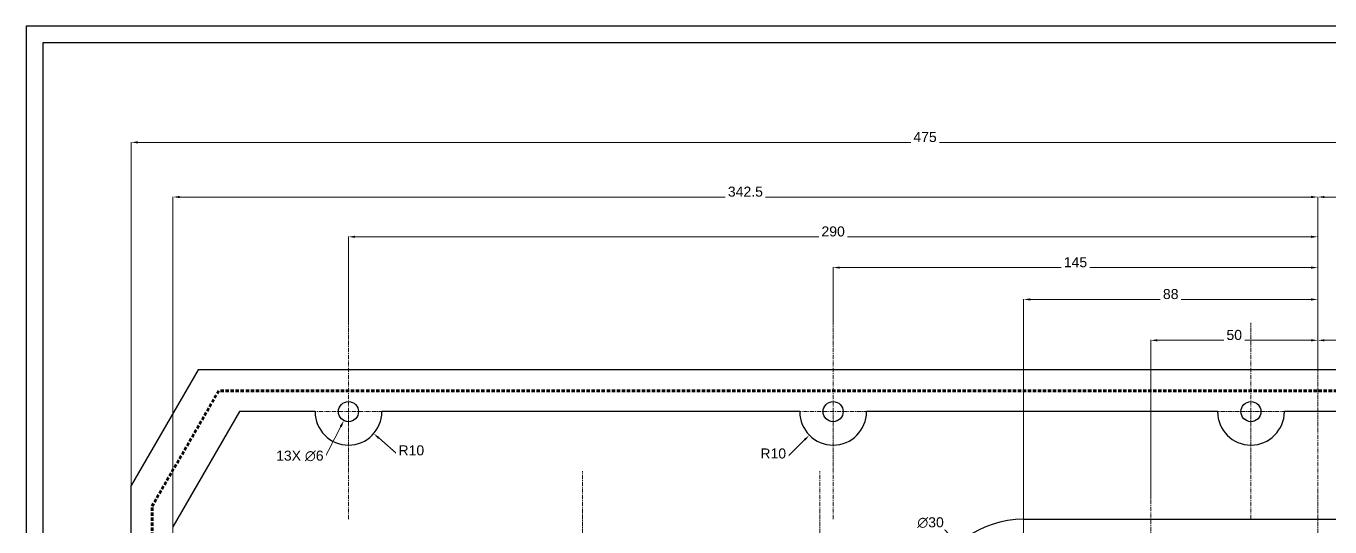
# Model space of a CAD drawing. Header units: millimetres. Extents: x -506 to 104, y -123 to 287.
# Drawn here: x -506.4 to -116.4, y 137 to 286.9 of the extents above; entities that cross this region are included whole.
import ezdxf

# ---------------------------------------------------------------- set-up
doc = ezdxf.new("R2010")
doc.units = ezdxf.units.MM
doc.header["$MEASUREMENT"] = 0
doc.linetypes.add('CENTER', pattern=[2, 1.25, -0.25, 0.25, -0.25])
doc.linetypes.add('HIDDEN', pattern=[0.375, 0.25, -0.125])
for name, color, linetype, lineweight in [('AM_5', 3, 'Continuous', 15), ('centerline', 1, 'CENTER', 15), ('hidden line', 4, 'HIDDEN', 200)]:
    doc.layers.add(name, color=color, linetype=linetype, lineweight=lineweight)
doc.styles.get("Standard").update_dxf_attribs({"font": 'arial.ttf'})
doc.dimstyles.new('AM_ANSI$0', dxfattribs={"dimtxt": 3, "dimasz": 2, "dimexe": 0.1, "dimexo": 0.05, "dimgap": 0.06, "dimtad": 1, "dimtoh": 1, "dimdec": 3, "dimzin": 9, "dimdsep": 46, "dimtxsty": 'Standard', "dimcen": 0, "dimclrd": 256, "dimclre": 256, "dimclrt": 256, "dimadec": 0, "dimazin": 2, "dimtp": 0.1, "dimtm": 0.1, "dimtfac": 0.71, "dimtdec": 3, "dimtofl": 0, "dimtmove": 0, "dimatfit": 3, "dimfxl": 1, "dimtfill": 1, "dimtolj": 1, "dimtzin": 7, "dimlwd": -1, "dimlwe": -1, "dimarcsym": 1})
doc.dimstyles.new('AM_ANSI$2', dxfattribs={"dimtxt": 3, "dimasz": 2, "dimexe": 0.1, "dimexo": 0.05, "dimgap": 0.06, "dimtad": 1, "dimtoh": 1, "dimdec": 3, "dimzin": 9, "dimdsep": 46, "dimtxsty": 'Standard', "dimcen": 0, "dimclrd": 256, "dimclre": 256, "dimclrt": 256, "dimadec": 0, "dimazin": 2, "dimtp": 0.1, "dimtm": 0.1, "dimtfac": 0.71, "dimtdec": 3, "dimtofl": 0, "dimtmove": 0, "dimatfit": 3, "dimfxl": 1, "dimtfill": 1, "dimtolj": 1, "dimtzin": 7, "dimlwd": -1, "dimlwe": -1, "dimarcsym": 1})
doc.dimstyles.new('AM_ANSI$3', dxfattribs={"dimtxt": 3, "dimasz": 2, "dimexe": 0.1, "dimexo": 0.05, "dimgap": 0.06, "dimtad": 1, "dimtoh": 1, "dimdec": 3, "dimzin": 9, "dimdsep": 46, "dimtxsty": 'Standard', "dimcen": 0, "dimclrd": 256, "dimclre": 256, "dimclrt": 256, "dimadec": 0, "dimazin": 2, "dimtp": 0.1, "dimtm": 0.1, "dimtfac": 0.71, "dimtdec": 3, "dimtofl": 0, "dimtmove": 0, "dimatfit": 0, "dimfxl": 1, "dimtfill": 1, "dimtolj": 1, "dimtzin": 7, "dimlwd": -1, "dimlwe": -1, "dimarcsym": 1})
doc.dimstyles.new('AM_ANSI$4', dxfattribs={"dimtxt": 3, "dimasz": 2, "dimexe": 0.1, "dimexo": 0.05, "dimgap": 0.06, "dimtad": 1, "dimtoh": 1, "dimdec": 3, "dimzin": 9, "dimdsep": 46, "dimtxsty": 'Standard', "dimcen": 0, "dimclrd": 256, "dimclre": 256, "dimclrt": 256, "dimadec": 0, "dimazin": 2, "dimtp": 0.1, "dimtm": 0.1, "dimtfac": 0.71, "dimtdec": 3, "dimtofl": 0, "dimtmove": 0, "dimatfit": 0, "dimfxl": 1, "dimtfill": 1, "dimtolj": 1, "dimtzin": 7, "dimlwd": -1, "dimlwe": -1, "dimarcsym": 1})

# ---------------------------------------------------------------- blocks, each defined once
blk = doc.blocks.new('*D4')
at = {"layer": 'AM_5', "transparency": 16777216}
for p, q in [((-120, 198.09), (-120, 235.81)), ((-2, 235.71), (-118, 235.71)), ((0, 184.05), (0, 235.81))]:
    blk.add_line(p, q, dxfattribs=at)
for points in [[(-118, 236.04), (-118, 235.38), (-120, 235.71)], [(-2, 236.04), (-2, 235.38), (0, 235.71)]]:
    blk.add_solid(points, dxfattribs=at)
at = {"layer": 'Defpoints', "color": 0, "transparency": 16777216}
for p in [(-120, 235.71), (-120, 198.04), (0, 184)]:
    blk.add_point(p, dxfattribs=at)
at = {"layer": 'AM_5', "transparency": 16777216, "insert": (-60, 237.3), "char_height": 3, "attachment_point": 5, "bg_fill": 3, "box_fill_scale": 1.25, "bg_fill_color": 256, "bg_fill_true_color": 13158600, "bg_fill_transparency": 0}
blk.add_mtext('\\A1;120', dxfattribs=at)
blk = doc.blocks.new('*D5')
at = {"layer": 'AM_5', "transparency": 16777216}
for p, q in [((-462.5, 131.86), (-462.5, 235.81)), ((-122, 235.71), (-460.5, 235.71)), ((-120, 198.09), (-120, 235.81))]:
    blk.add_line(p, q, dxfattribs=at)
for points in [[(-460.5, 236.04), (-460.5, 235.38), (-462.5, 235.71)], [(-122, 236.04), (-122, 235.38), (-120, 235.71)]]:
    blk.add_solid(points, dxfattribs=at)
at = {"layer": 'Defpoints', "color": 0, "transparency": 16777216}
for p in [(-462.5, 235.71), (-120, 198.04), (-462.5, 131.81)]:
    blk.add_point(p, dxfattribs=at)
at = {"layer": 'AM_5', "transparency": 16777216, "insert": (-291.25, 237.3), "char_height": 3, "attachment_point": 5, "bg_fill": 3, "box_fill_scale": 1.25, "bg_fill_color": 256, "bg_fill_true_color": 13158600, "bg_fill_transparency": 0}
blk.add_mtext('\\A1;342.5', dxfattribs=at)
blk = doc.blocks.new('*D8')
at = {"layer": 'AM_5', "transparency": 16777216}
for p, q in [((-475, 149.41), (-475, 252.16)), ((-473, 252.06), (-2, 252.06)), ((0, 184.05), (0, 252.16))]:
    blk.add_line(p, q, dxfattribs=at)
for points in [[(-473, 252.39), (-473, 251.73), (-475, 252.06)], [(-2, 252.39), (-2, 251.73), (0, 252.06)]]:
    blk.add_solid(points, dxfattribs=at)
at = {"layer": 'Defpoints', "color": 0, "transparency": 16777216}
for p in [(0, 252.06), (0, 184), (-475, 149.36)]:
    blk.add_point(p, dxfattribs=at)
at = {"layer": 'AM_5', "transparency": 16777216, "insert": (-237.5, 253.64), "char_height": 3, "attachment_point": 5, "bg_fill": 3, "box_fill_scale": 1.25, "bg_fill_color": 256, "bg_fill_true_color": 13158600, "bg_fill_transparency": 0}
blk.add_mtext('\\A1;475', dxfattribs=at)
blk = doc.blocks.new('*D20')
at = {"layer": 'AM_5', "transparency": 16777216}
for p, q in [((-120, 192.68), (-120, 192.94)), ((-118, 192.84), (-84, 192.84)), ((-82, 140.48), (-82, 192.94))]:
    blk.add_line(p, q, dxfattribs=at)
for points in [[(-118, 193.17), (-118, 192.51), (-120, 192.84)], [(-84, 193.17), (-84, 192.51), (-82, 192.84)]]:
    blk.add_solid(points, dxfattribs=at)
at = {"layer": 'Defpoints', "color": 0, "transparency": 16777216}
for p in [(-120, 192.63), (-82, 192.84), (-82, 140.43)]:
    blk.add_point(p, dxfattribs=at)
at = {"layer": 'AM_5', "transparency": 16777216, "insert": (-101, 194.43), "char_height": 3, "attachment_point": 5, "bg_fill": 3, "box_fill_scale": 1.25, "bg_fill_color": 256, "bg_fill_true_color": 13158600, "bg_fill_transparency": 0}
blk.add_mtext('\\A1;38', dxfattribs=at)
blk = doc.blocks.new('*D21')
at = {"layer": 'AM_5', "transparency": 16777216}
for p, q in [((-170, 145.26), (-170, 192.94)), ((-122, 192.84), (-168, 192.84)), ((-120, 192.89), (-120, 192.94))]:
    blk.add_line(p, q, dxfattribs=at)
for points in [[(-168, 193.17), (-168, 192.51), (-170, 192.84)], [(-122, 193.17), (-122, 192.51), (-120, 192.84)]]:
    blk.add_solid(points, dxfattribs=at)
at = {"layer": 'Defpoints', "color": 0, "transparency": 16777216}
for p in [(-170, 192.84), (-120, 192.84), (-170, 145.21)]:
    blk.add_point(p, dxfattribs=at)
at = {"layer": 'AM_5', "transparency": 16777216, "insert": (-145, 194.43), "char_height": 3, "attachment_point": 5, "bg_fill": 3, "box_fill_scale": 1.25, "bg_fill_color": 256, "bg_fill_true_color": 13158600, "bg_fill_transparency": 0}
blk.add_mtext('\\A1;50', dxfattribs=at)
blk = doc.blocks.new('*D22')
at = {"layer": 'AM_5', "transparency": 16777216}
for p, q in [((-208, 131.05), (-208, 205.17)), ((-122, 205.07), (-206, 205.07)), ((-120, 192.89), (-120, 205.17))]:
    blk.add_line(p, q, dxfattribs=at)
for points in [[(-206, 205.4), (-206, 204.73), (-208, 205.07)], [(-122, 205.4), (-122, 204.73), (-120, 205.07)]]:
    blk.add_solid(points, dxfattribs=at)
at = {"layer": 'Defpoints', "color": 0, "transparency": 16777216}
for p in [(-208, 205.07), (-120, 192.84), (-208, 131)]:
    blk.add_point(p, dxfattribs=at)
at = {"layer": 'AM_5', "transparency": 16777216, "insert": (-164, 206.66), "char_height": 3, "attachment_point": 5, "bg_fill": 3, "box_fill_scale": 1.25, "bg_fill_color": 256, "bg_fill_true_color": 13158600, "bg_fill_transparency": 0}
blk.add_mtext('\\A1;88', dxfattribs=at)
blk = doc.blocks.new('*D23')
at = {"layer": 'AM_5', "transparency": 16777216}
for p, q in [((-265, 198.09), (-265, 214.7)), ((-263, 214.6), (-122, 214.6)), ((-120, 192.08), (-120, 214.7))]:
    blk.add_line(p, q, dxfattribs=at)
for points in [[(-263, 214.93), (-263, 214.26), (-265, 214.6)], [(-122, 214.93), (-122, 214.26), (-120, 214.6)]]:
    blk.add_solid(points, dxfattribs=at)
at = {"layer": 'Defpoints', "color": 0, "transparency": 16777216}
for p in [(-120, 214.6), (-265, 198.04), (-120, 192.03)]:
    blk.add_point(p, dxfattribs=at)
at = {"layer": 'AM_5', "transparency": 16777216, "insert": (-192.5, 216.19), "char_height": 3, "attachment_point": 5, "bg_fill": 3, "box_fill_scale": 1.25, "bg_fill_color": 256, "bg_fill_true_color": 13158600, "bg_fill_transparency": 0}
blk.add_mtext('\\A1;145', dxfattribs=at)
blk = doc.blocks.new('*D24')
at = {"layer": 'AM_5', "transparency": 16777216}
for p, q in [((-410, 198.09), (-410, 223.91)), ((-408, 223.81), (-122, 223.81)), ((-120, 184.05), (-120, 223.91))]:
    blk.add_line(p, q, dxfattribs=at)
for points in [[(-408, 224.14), (-408, 223.47), (-410, 223.81)], [(-122, 224.14), (-122, 223.47), (-120, 223.81)]]:
    blk.add_solid(points, dxfattribs=at)
at = {"layer": 'Defpoints', "color": 0, "transparency": 16777216}
for p in [(-120, 223.81), (-410, 198.04), (-120, 184)]:
    blk.add_point(p, dxfattribs=at)
at = {"layer": 'AM_5', "transparency": 16777216, "insert": (-265, 225.4), "char_height": 3, "attachment_point": 5, "bg_fill": 3, "box_fill_scale": 1.25, "bg_fill_color": 256, "bg_fill_true_color": 13158600, "bg_fill_transparency": 0}
blk.add_mtext('\\A1;290', dxfattribs=at)
blk = doc.blocks.new('*D28')
at = {"layer": 'AM_5', "transparency": 16777216}
blk.add_line((-475, -2.41), (-475, -41.22), dxfattribs=at)
blk.add_arc((-475, -2.36), 38.76, 272.9568, 297.0432, dxfattribs=at)
for points in [[(-457.54, -36.59), (-457.22, -37.17), (-455.62, -35.93)], [(-472.99, -41.4), (-473.01, -40.73), (-475, -41.12)]]:
    blk.add_solid(points, dxfattribs=at)
at = {"layer": 'Defpoints', "color": 0, "transparency": 16777216}
for p in [(-475, 149.36), (-475, -2.36), (-475, -2.36), (-455, -37)]:
    blk.add_point(p, dxfattribs=at)
at = {"layer": 'AM_5', "transparency": 16777216, "insert": (-465.38, -38.26), "char_height": 3, "attachment_point": 5, "rotation": 15, "bg_fill": 3, "box_fill_scale": 1.25, "bg_fill_color": 256, "bg_fill_true_color": 13158600, "bg_fill_transparency": 0}
blk.add_mtext('\\A1;30°', dxfattribs=at)
at = {"layer": 'Defpoints', "color": 0, "transparency": 16777216}
blk.add_point((-468.27, -40.53), dxfattribs=at)
blk = doc.blocks.new('*D30')
at = {"layer": 'AM_5', "transparency": 16777216}
for p, q in [((-273.53, 163.06), (-279.28, 157.37)), ((-279.28, 157.37), (-286.5, 157.37))]:
    blk.add_line(p, q, dxfattribs=at)
blk.add_solid([(-273.76, 163.3), (-273.3, 162.82), (-272.11, 164.47)], dxfattribs=at)
at = {"layer": 'Defpoints', "color": 0, "transparency": 16777216}
for p in [(-265, 171.5), (-272.11, 164.47)]:
    blk.add_point(p, dxfattribs=at)
at = {"layer": 'AM_5', "transparency": 16777216, "insert": (-282.92, 158.96), "char_height": 3, "attachment_point": 5, "bg_fill": 3, "box_fill_scale": 1.25, "bg_fill_color": 256, "bg_fill_true_color": 13158600, "bg_fill_transparency": 0}
blk.add_mtext('\\A1;R10', dxfattribs=at)
blk = doc.blocks.new('*D31')
at = {"layer": 'AM_5', "transparency": 16777216}
for p, q in [((-400.95, 163.63), (-394.83, 158.31)), ((-394.83, 158.31), (-387.62, 158.31))]:
    blk.add_line(p, q, dxfattribs=at)
blk.add_solid([(-400.73, 163.88), (-401.16, 163.37), (-402.45, 164.94)], dxfattribs=at)
at = {"layer": 'Defpoints', "color": 0, "transparency": 16777216}
for p in [(-410, 171.5), (-402.45, 164.94)]:
    blk.add_point(p, dxfattribs=at)
at = {"layer": 'AM_5', "transparency": 16777216, "insert": (-391.19, 159.9), "char_height": 3, "attachment_point": 5, "bg_fill": 3, "box_fill_scale": 1.25, "bg_fill_color": 256, "bg_fill_true_color": 13158600, "bg_fill_transparency": 0}
blk.add_mtext('\\A1;R10', dxfattribs=at)
blk = doc.blocks.new('*D53')
at = {"layer": 'AM_5', "transparency": 16777216}
for p, q in [((-232.02, 136.62), (-239.63, 136.62)), ((-219.22, 122.06), (-232.02, 136.62))]:
    blk.add_line(p, q, dxfattribs=at)
blk.add_solid([(-218.97, 122.28), (-219.47, 121.84), (-217.9, 120.56)], dxfattribs=at)
at = {"layer": 'Defpoints', "color": 0, "transparency": 16777216}
for p in [(-217.9, 120.56), (-198.1, 98.02)]:
    blk.add_point(p, dxfattribs=at)
at = {"layer": 'AM_5', "transparency": 16777216, "insert": (-235.85, 138.3), "char_height": 3, "attachment_point": 5, "bg_fill": 3, "box_fill_scale": 1.25, "bg_fill_color": 256, "bg_fill_true_color": 13158600, "bg_fill_transparency": 0}
blk.add_mtext('\\A1;∅30', dxfattribs=at)
blk = doc.blocks.new('*D54')
at = {"layer": 'AM_5', "transparency": 16777216}
for p, q in [((-412.29, 167.05), (-417.69, 156.56)), ((-417.69, 156.56), (-431.32, 156.56))]:
    blk.add_line(p, q, dxfattribs=at)
blk.add_solid([(-412.59, 167.21), (-411.99, 166.9), (-411.37, 168.83)], dxfattribs=at)
at = {"layer": 'Defpoints', "color": 0, "transparency": 16777216}
for p in [(-408.63, 174.17), (-411.37, 168.83)]:
    blk.add_point(p, dxfattribs=at)
at = {"layer": 'AM_5', "transparency": 16777216, "insert": (-424.54, 158.24), "char_height": 3, "attachment_point": 5, "bg_fill": 3, "box_fill_scale": 1.25, "bg_fill_color": 256, "bg_fill_true_color": 13158600, "bg_fill_transparency": 0}
blk.add_mtext('\\A1;13X ∅6', dxfattribs=at)

msp = doc.modelspace()

# ---------------------------------------------------------------- linework, layer by layer
for p, q in [((0, 184), (-455, 184)), ((-420, 171.5), (-442.587, 171.5)), ((-275, 171.5), (-400, 171.5)), ((-150, 171.5), (-255, 171.5)), ((-22.5, 171.5), (-130, 171.5)), ((-475, -2.359), (-475, 149.359)), ((-208, 139.29), (-88.688, 139.29))]:
    msp.add_line(p, q)
for centre in [(-410, 171.5), (-265, 171.5), (-140, 171.5)]:
    msp.add_circle(centre, 3)
for centre, radius, start, end in [((-410, 171.5), 10, 180, 0), ((-265, 171.5), 10, 180, 360), ((-140, 171.5), 10, 180, 0), ((-208, 109.29), 30, 90, 306.583953)]:
    msp.add_arc(centre, radius, start, end)
at = {"layer": 'centerline'}
for p, q in [((-410, 139.29), (-410, 198.0446)), ((-265, 139.29), (-265, 198.0446)), ((-140, 139.29), (-140, 198.0446)), ((-120, -70.7416), (-120, 198.0446)), ((-426.9055, 171.5), (-393.0945, 171.5)), ((-281.9055, 171.5), (-248.0945, 171.5)), ((-156.9055, 171.5), (-123.0945, 171.5)), ((-340, -6.7272), (-340, 153.7272)), ((-269, -6.7272), (-269, 153.7272)), ((-170, 101.7873), (-170, 145.2127))]:
    msp.add_line(p, q, dxfattribs=at)
at = {"layer": 'hidden line', "ltscale": 4}
for p, q in [((-6.25, 177.75), (-448.7935, 177.75)), ((-468.75, 3.8157), (-468.75, 143.1843))]:
    msp.add_line(p, q, dxfattribs=at)

# ---------------------------------------------------------------- next in the draw order: dimensions: what is measured, and where the dimension line sits
at = {"layer": 'AM_5'}
dim = msp.add_linear_dim(base=(-120, 235.7114), p1=(0, 184), p2=(-120, 198.0446), dimstyle='AM_ANSI$0', dxfattribs=at)
dim.commit()
dim.dimension.update_dxf_attribs({"geometry": '*D4', "text_midpoint": (-60, 237.3031)})

# ---------------------------------------------------------------- next in the draw order: dimensions: what is measured, and where the dimension line sits
dim = msp.add_linear_dim(base=(-462.5, 235.7114), p1=(-120, 198.0446), p2=(-462.5, 131.8135), dimstyle='AM_ANSI$0', dxfattribs=at)
dim.commit()
dim.dimension.update_dxf_attribs({"geometry": '*D5', "text_midpoint": (-291.25, 237.3041)})

# ---------------------------------------------------------------- next in the draw order: linework, layer by layer
for p, q in [((-455, 184), (-475, 149.359)), ((-442.587, 171.5), (-462.5, 137.0096))]:
    msp.add_line(p, q)
at = {"layer": 'hidden line', "ltscale": 4}
msp.add_line((-448.7935, 177.75), (-468.75, 143.1843), dxfattribs=at)

# ---------------------------------------------------------------- next in the draw order: dimensions: what is measured, and where the dimension line sits
at = {"layer": 'AM_5'}
dim = msp.add_linear_dim(base=(0, 252.0591), p1=(-475, 149.359), p2=(0, 184), dimstyle='AM_ANSI$0', override={"dimpost": ''}, dxfattribs=at)
dim.commit()
dim.dimension.update_dxf_attribs({"geometry": '*D8', "text_midpoint": (-237.5, 253.6447)})

# ---------------------------------------------------------------- next in the draw order: dimensions: what is measured, and where the dimension line sits
dim = msp.add_linear_dim(base=(-82, 192.8396), p1=(-120, 192.6252), p2=(-82, 140.4285), dimstyle='AM_ANSI$0', override={"dimpost": ''}, dxfattribs=at)
dim.commit()
dim.dimension.update_dxf_attribs({"geometry": '*D20', "text_midpoint": (-101, 194.4323)})
dim = msp.add_radius_dim(center=(-410, 171.5), mpoint=(-402.4544, 164.9377), dimstyle='AM_ANSI$4', dxfattribs=at)
dim.commit()
dim.dimension.update_dxf_attribs({"geometry": '*D31', "text_midpoint": (-391.1949, 158.3105), "dimtype": 164})
dim = msp.add_radius_dim(center=(-265, 171.5), mpoint=(-272.1086, 164.4667), dimstyle='AM_ANSI$4', override={"dimpost": ''}, dxfattribs=at)
dim.commit()
dim.dimension.update_dxf_attribs({"geometry": '*D30', "text_midpoint": (-282.9182, 157.3722), "dimtype": 164})
dim = msp.add_angular_dim_2l(base=(-468.2694, -40.5299), line1=((-455, -37), (-475, -2.359)), line2=((-475, -2.359), (-475, 149.359)), dimstyle='AM_ANSI$2', override={"dimpost": ''}, dxfattribs=at)
dim.commit()
dim.dimension.update_dxf_attribs({"geometry": '*D28', "text_midpoint": (-465.3805, -38.2595)})

# ---------------------------------------------------------------- next in the draw order: dimensions: what is measured, and where the dimension line sits
dim = msp.add_linear_dim(base=(-170, 192.8396), p1=(-120, 192.8396), p2=(-170, 145.2127), dimstyle='AM_ANSI$0', dxfattribs=at)
dim.commit()
dim.dimension.update_dxf_attribs({"geometry": '*D21', "text_midpoint": (-145, 194.4313)})
dim = msp.add_diameter_dim_2p(p1=(-408.6265, 174.1671), p2=(-411.3735, 168.8329), text='13X <>', dimstyle='AM_ANSI$3', override={"dimpost": ''}, dxfattribs=at)
dim.commit()
dim.dimension.update_dxf_attribs({"geometry": '*D54', "text_midpoint": (-424.5356, 156.5598), "dimtype": 163})

# ---------------------------------------------------------------- next in the draw order: dimensions: what is measured, and where the dimension line sits
dim = msp.add_linear_dim(base=(-208, 205.0683), p1=(-120, 192.8396), p2=(-208, 131.0027), dimstyle='AM_ANSI$0', dxfattribs=at)
dim.commit()
dim.dimension.update_dxf_attribs({"geometry": '*D22', "text_midpoint": (-164, 206.66)})

# ---------------------------------------------------------------- next in the draw order: dimensions: what is measured, and where the dimension line sits
dim = msp.add_linear_dim(base=(-120, 214.5959), p1=(-265, 198.0446), p2=(-120, 192.034), dimstyle='AM_ANSI$0', dxfattribs=at)
dim.commit()
dim.dimension.update_dxf_attribs({"geometry": '*D23', "text_midpoint": (-192.5, 216.1877)})
dim = msp.add_diameter_dim_2p(p1=(-198.0983, 98.0225), p2=(-217.9017, 120.5575), dimstyle='AM_ANSI$3', dxfattribs=at)
dim.commit()
dim.dimension.update_dxf_attribs({"geometry": '*D53', "text_midpoint": (-235.8525, 136.6197), "dimtype": 163})

# ---------------------------------------------------------------- next in the draw order: dimensions: what is measured, and where the dimension line sits
dim = msp.add_linear_dim(base=(-120, 223.8064), p1=(-410, 198.0446), p2=(-120, 184), dimstyle='AM_ANSI$0', dxfattribs=at)
dim.commit()
dim.dimension.update_dxf_attribs({"geometry": '*D24', "text_midpoint": (-265, 225.3981)})

# ---------------------------------------------------------------- next in the draw order: linework, layer by layer
for points in [[(-506.4456, -123.1466), (103.5544, -123.1466), (103.5544, 286.8534), (-506.4456, 286.8534)], [(-501.4456, -118.1466), (98.5544, -118.1466), (98.5544, 281.8534), (-501.4456, 281.8534)]]:
    msp.add_lwpolyline(points, close=True)

doc.saveas('drawing.dxf')
